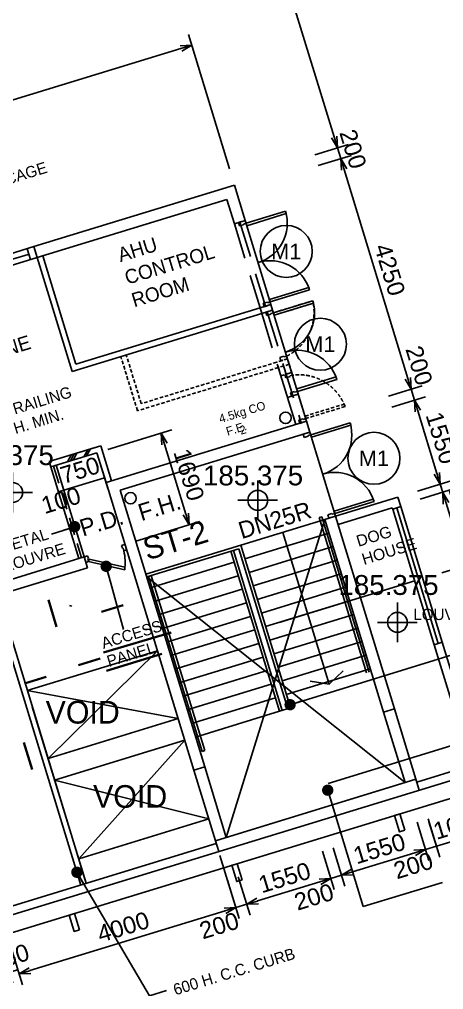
# Model space of a CAD drawing. Header units: millimetres. Extents: x 19735 to 121424, y -888 to 73156.
# Drawn here: x 60177 to 67662, y 45966 to 63067 of the extents above; entities that cross this region are included whole.
import ezdxf
from ezdxf.enums import TextEntityAlignment as Align

# ---------------------------------------------------------------- set-up
doc = ezdxf.new("R2010")
doc.units = ezdxf.units.MM
doc.header["$LTSCALE"] = 1000
doc.linetypes.add('CENTERX2', pattern=[4, 2.5, -0.5, 0.5, -0.5])
doc.linetypes.add('HIDDEN', pattern=[9.525, 6.35, -3.175])
doc.layers.get('0').update_dxf_attribs({"color": 8})
doc.layers.get('Defpoints').update_dxf_attribs({"color": 8})
doc.layers.add('COL-10(revJ)', color=8, linetype='Continuous', lineweight=35)
for name, color, linetype in [('COL-160_new', 8, 'HIDDEN'), ('DLN030_2', 8, 'Continuous'), ('DLN032__', 8, 'Continuous'), ('DLN040__', 8, 'Continuous'), ('DLN041__', 8, 'Continuous'), ('DLN053__', 8, 'Continuous'), ('DLN061__', 8, 'Continuous'), ('DLN210__', 8, 'Continuous'), ('DLN220__', 8, 'Continuous'), ('DLN240__', 8, 'Continuous'), ('DLN280__', 8, 'Continuous'), ('DLN314__', 8, 'Continuous'), ('DLN325-1', 8, 'Continuous'), ('DLN325__', 8, 'Continuous'), ('DLN581__', 8, 'Continuous'), ('FITDOOR', 8, 'Continuous'), ('LEVEL', 8, 'Continuous'), ('MARK', 8, 'Continuous')]:
    doc.layers.add(name, color=color, linetype=linetype)
doc.styles.add('ROMANS', font='swissl.ttf')
doc.styles.get("Standard").update_dxf_attribs({"font": 'arial.ttf'})
doc.styles.add('SWIS721LT450', font='swissl.ttf')
doc.styles.add('SWIS721LT750', font='swissl.ttf')
doc.dimstyles.new('INTDIM', dxfattribs={"dimscale": 200, "dimtxt": 2.25, "dimasz": 1.5, "dimexe": 1, "dimexo": 0, "dimgap": 1, "dimtad": 1, "dimdec": 0, "dimrnd": 1, "dimzin": 1, "dimdsep": 46, "dimtxsty": 'SWIS721LT450', "dimcen": 1, "dimclrd": 1, "dimclre": 1, "dimclrt": 2, "dimaunit": 1, "dimadec": 3, "dimazin": 0, "dimtfac": 1, "dimtdec": 0, "dimtix": 1, "dimtmove": 2, "dimatfit": 0, "dimldrblk": 'DOT', "dimfxl": 1, "dimtolj": 1, "dimtzin": 0, "dimarcsym": 0})

# ---------------------------------------------------------------- blocks, each defined once
blk = doc.blocks.new('DR1CL3')
at = {"layer": 'FITDOOR'}
for p, q in [((0, 0), (0, -37.5)), ((50, 0), (0, 0)), ((50, 0), (50, -50)), ((12, -37.5), (0, -37.5)), ((12, -87.5), (0, -87.5)), ((0, -87.5), (0, -125)), ((62.5, -125), (0, -125)), ((62.5, -50), (50, -50)), ((62.5, -50), (62.5, -125))]:
    blk.add_line(p, q, dxfattribs=at)
blk = doc.blocks.new('DR1CD')
at = {"layer": 'FITDOOR'}
for p, q in [((0, 1), (45, 1)), ((0, 1), (0, 0)), ((45, 0), (45, 1)), ((0, 0), (45, 0))]:
    blk.add_line(p, q, dxfattribs=at)
blk = doc.blocks.new('DR2M')
at = {"layer": 'FITDOOR'}
for centre, start, end in [((0, 0), 0, 90), ((1, 0), 90, 180)]:
    blk.add_arc(centre, 0.5, start, end, dxfattribs=at)
blk = doc.blocks.new('DR1AD')
at = {"layer": 'FITDOOR'}
for p, q in [((-45, 1), (0, 1)), ((-45, 1), (-45, 0)), ((0, 0), (0, 1)), ((-45, 0), (0, 0))]:
    blk.add_line(p, q, dxfattribs=at)
blk = doc.blocks.new('DR1CR3')
at = {"layer": 'FITDOOR'}
for p, q in [((-50, 0), (0, 0)), ((-50, 0), (-50, -50)), ((0, 0), (0, -37.5)), ((-62.5, -50), (-62.5, -125)), ((-62.5, -50), (-50, -50)), ((-62.5, -125), (0, -125)), ((-12, -37.5), (0, -37.5)), ((-12, -87.5), (0, -87.5)), ((0, -87.5), (0, -125))]:
    blk.add_line(p, q, dxfattribs=at)
blk = doc.blocks.new('DRNO')
at = {"layer": 'MARK'}
blk.add_circle((0, 0), 1, dxfattribs=at)
at = {"layer": 'MARK', "style": 'ROMANS'}
blk.add_attdef('DRNO', text='', height=0.6, dxfattribs=at).set_placement((0, 0), align=Align.MIDDLE)
blk = doc.blocks.new('ELEX')
at = {"layer": 'DLN032__'}
for p, q in [((0, 0.5), (0, -0.5)), ((0.5, 0), (-0.5, 0))]:
    blk.add_line(p, q, dxfattribs=at)
blk.add_circle((0, 0), 0.25, dxfattribs=at)
at = {"layer": 'DLN032__', "style": 'ROMANS'}
blk.add_attdef('ELEX', (0.257, 0.354), '', height=0.5, dxfattribs=at)
blk = doc.blocks.new('*D155')
at = {"layer": 'Defpoints', "color": 0, "transparency": 16777216}
for p in [(67137, 49108), (67329, 49167), (67344, 48434)]:
    blk.add_point(p, dxfattribs=at)
at = {"layer": 'DLN030_2', "lineweight": -2, "transparency": 16777216}
for p, q in [((67196, 48917), (67402, 48243)), ((67387, 48976), (67593, 48301)), ((67535, 48492), (67344, 48434))]:
    blk.add_line(p, q, dxfattribs=at)
at = {"layer": 'DLN030_2', "transparency": 16777216, "insert": (67127, 48152), "char_height": 300, "attachment_point": 5, "rotation": 17, "style": 'SWIS721LT450'}
blk.add_mtext('\\A1;200', dxfattribs=at)
blk = doc.blocks.new('DIMARR')
for p, q in [((-1, 0.25), (0, 0)), ((-1, 0), (0, 0)), ((0, 0), (-1, -0.25))]:
    blk.add_line(p, q)
blk = doc.blocks.new('*D156')
at = {"layer": 'Defpoints', "color": 0, "transparency": 16777216}
for p in [(67137, 49108), (65655, 48655), (65861, 47981)]:
    blk.add_point(p, dxfattribs=at)
at = {"layer": 'DLN030_2', "lineweight": -2, "transparency": 16777216}
for p, q in [((67196, 48917), (67402, 48243)), ((65714, 48464), (65920, 47790)), ((67152, 48376), (66053, 48039))]:
    blk.add_line(p, q, dxfattribs=at)
at = {"layer": 'DLN030_2', "lineweight": -2, "transparency": 16777216, "xscale": 200, "yscale": 200, "zscale": 200}
for p, rotation in [((67344, 48434), 16.99999999999996), ((65861, 47981), 197)]:
    blk.add_blockref('DIMARR', p, dxfattribs=dict(at, rotation=rotation))
at = {"layer": 'DLN030_2', "transparency": 16777216, "insert": (66528, 48450), "char_height": 300, "attachment_point": 5, "rotation": 17, "style": 'SWIS721LT450'}
blk.add_mtext('\\A1;1550', dxfattribs=at)
blk = doc.blocks.new('*D157')
at = {"layer": 'Defpoints', "color": 0, "transparency": 16777216}
for p in [(65464, 48597), (65655, 48655), (65670, 47922)]:
    blk.add_point(p, dxfattribs=at)
at = {"layer": 'DLN030_2', "lineweight": -2, "transparency": 16777216}
for p, q in [((65522, 48406), (65728, 47731)), ((65714, 48464), (65920, 47790)), ((65861, 47981), (65670, 47922))]:
    blk.add_line(p, q, dxfattribs=at)
at = {"layer": 'DLN030_2', "transparency": 16777216, "insert": (65374, 47599), "char_height": 300, "attachment_point": 5, "rotation": 17, "style": 'SWIS721LT450'}
blk.add_mtext('\\A1;200', dxfattribs=at)
blk = doc.blocks.new('*D158')
at = {"layer": 'Defpoints', "color": 0, "transparency": 16777216}
for p in [(65464, 48597), (63982, 48144), (64188, 47469)]:
    blk.add_point(p, dxfattribs=at)
at = {"layer": 'DLN030_2', "lineweight": -2, "transparency": 16777216}
for p, q in [((65522, 48406), (65728, 47731)), ((64040, 47952), (64246, 47278)), ((65479, 47864), (64379, 47528))]:
    blk.add_line(p, q, dxfattribs=at)
at = {"layer": 'DLN030_2', "lineweight": -2, "transparency": 16777216, "xscale": 200, "yscale": 200, "zscale": 200}
for p, rotation in [((65670, 47922), 16.99999999999996), ((64188, 47469), 197)]:
    blk.add_blockref('DIMARR', p, dxfattribs=dict(at, rotation=rotation))
at = {"layer": 'DLN030_2', "transparency": 16777216, "insert": (64855, 47939), "char_height": 300, "attachment_point": 5, "rotation": 17, "style": 'SWIS721LT450'}
blk.add_mtext('\\A1;1550', dxfattribs=at)
blk = doc.blocks.new('*D159')
at = {"layer": 'Defpoints', "color": 0, "transparency": 16777216}
for p in [(63790, 48085), (63982, 48144), (63996, 47411)]:
    blk.add_point(p, dxfattribs=at)
at = {"layer": 'DLN030_2', "lineweight": -2, "transparency": 16777216}
for p, q in [((63849, 47894), (64055, 47219)), ((64040, 47952), (64246, 47278)), ((64188, 47469), (63996, 47411))]:
    blk.add_line(p, q, dxfattribs=at)
at = {"layer": 'DLN030_2', "transparency": 16777216, "insert": (63702, 47093), "char_height": 300, "attachment_point": 5, "rotation": 17, "style": 'SWIS721LT450'}
blk.add_mtext('\\A1;200', dxfattribs=at)
blk = doc.blocks.new('*D161')
at = {"layer": 'Defpoints', "color": 0, "transparency": 16777216}
for p in [(67646, 54731), (67056, 54551), (67794, 52136)]:
    blk.add_point(p, dxfattribs=at)
at = {"layer": 'DLN030_2', "lineweight": -2, "transparency": 16777216}
for p, q in [((67247, 54609), (67837, 54790)), ((68326, 52508), (67705, 54540)), ((67985, 52195), (68576, 52375))]:
    blk.add_line(p, q, dxfattribs=at)
at = {"layer": 'DLN030_2', "lineweight": -2, "transparency": 16777216, "xscale": 200, "yscale": 200, "zscale": 200}
for p, rotation in [((67646, 54731), 106.9999999992327), ((68384, 52317), 286.9999999992327)]:
    blk.add_blockref('DIMARR', p, dxfattribs=dict(at, rotation=rotation))
at = {"layer": 'DLN030_2', "transparency": 16777216, "insert": (68493, 52950), "char_height": 300, "attachment_point": 5, "rotation": 287, "style": 'SWIS721LT450'}
blk.add_mtext('\\A1;2525', dxfattribs=at)
blk = doc.blocks.new('*D162')
at = {"layer": 'Defpoints', "color": 0, "transparency": 16777216}
for p in [(67602, 54875), (67012, 54694), (67056, 54551)]:
    blk.add_point(p, dxfattribs=at)
at = {"layer": 'DLN030_2', "lineweight": -2, "transparency": 16777216}
for p, q in [((67203, 54753), (67794, 54933)), ((67247, 54609), (67837, 54790)), ((67646, 54731), (67602, 54875))]:
    blk.add_line(p, q, dxfattribs=at)
at = {"layer": 'DLN030_2', "transparency": 16777216, "insert": (67986, 54489), "char_height": 300, "attachment_point": 5, "rotation": 287, "style": 'SWIS721LT450'}
blk.add_mtext('\\A1;150', dxfattribs=at)
blk = doc.blocks.new('*D163')
at = {"layer": 'Defpoints', "color": 0, "transparency": 16777216}
for p in [(67149, 56357), (66559, 56177), (67012, 54694)]:
    blk.add_point(p, dxfattribs=at)
at = {"layer": 'DLN030_2', "lineweight": -2, "transparency": 16777216}
for p, q in [((66750, 56235), (67340, 56416)), ((67544, 55066), (67208, 56166)), ((67203, 54753), (67794, 54933))]:
    blk.add_line(p, q, dxfattribs=at)
at = {"layer": 'DLN030_2', "lineweight": -2, "transparency": 16777216, "xscale": 200, "yscale": 200, "zscale": 200}
for p, rotation in [((67149, 56357), 106.9999999992327), ((67602, 54875), 286.9999999992327)]:
    blk.add_blockref('DIMARR', p, dxfattribs=dict(at, rotation=rotation))
at = {"layer": 'DLN030_2', "transparency": 16777216, "insert": (67619, 55690), "char_height": 300, "attachment_point": 5, "rotation": 287, "style": 'SWIS721LT450'}
blk.add_mtext('\\A1;1550', dxfattribs=at)
blk = doc.blocks.new('*D164')
at = {"layer": 'Defpoints', "color": 0, "transparency": 16777216}
for p in [(67091, 56548), (66500, 56368), (66559, 56177)]:
    blk.add_point(p, dxfattribs=at)
at = {"layer": 'DLN030_2', "lineweight": -2, "transparency": 16777216}
for p, q in [((66691, 56426), (67282, 56607)), ((67149, 56357), (67091, 56548)), ((66750, 56235), (67340, 56416))]:
    blk.add_line(p, q, dxfattribs=at)
at = {"layer": 'DLN030_2', "transparency": 16777216, "insert": (67229, 56966), "char_height": 300, "attachment_point": 5, "rotation": 287, "style": 'SWIS721LT450'}
blk.add_mtext('\\A1;200', dxfattribs=at)
blk = doc.blocks.new('*D165')
at = {"layer": 'Defpoints', "color": 0, "transparency": 16777216}
for p in [(65848, 60613), (65258, 60432), (66500, 56368)]:
    blk.add_point(p, dxfattribs=at)
at = {"layer": 'DLN030_2', "lineweight": -2, "transparency": 16777216}
for p, q in [((65449, 60491), (66039, 60671)), ((67032, 56740), (65907, 60421)), ((66691, 56426), (67282, 56607))]:
    blk.add_line(p, q, dxfattribs=at)
at = {"layer": 'DLN030_2', "lineweight": -2, "transparency": 16777216, "xscale": 200, "yscale": 200, "zscale": 200}
for p, rotation in [((65848, 60613), 106.9999999992327), ((67091, 56548), 286.9999999992327)]:
    blk.add_blockref('DIMARR', p, dxfattribs=dict(at, rotation=rotation))
at = {"layer": 'DLN030_2', "transparency": 16777216, "insert": (66712, 58655), "char_height": 300, "attachment_point": 5, "rotation": 287, "style": 'SWIS721LT450'}
blk.add_mtext('\\A1;4250', dxfattribs=at)
blk = doc.blocks.new('*D128')
at = {"layer": 'Defpoints', "color": 0, "transparency": 16777216}
for p in [(65790, 60804), (65199, 60623), (65258, 60432)]:
    blk.add_point(p, dxfattribs=at)
at = {"layer": 'DLN030_2', "lineweight": -2, "transparency": 16777216}
for p, q in [((65390, 60682), (65981, 60862)), ((65848, 60613), (65790, 60804)), ((65449, 60491), (66039, 60671))]:
    blk.add_line(p, q, dxfattribs=at)
at = {"layer": 'DLN030_2', "transparency": 16777216, "insert": (66062, 60783), "char_height": 300, "attachment_point": 5, "rotation": 287, "style": 'SWIS721LT450'}
blk.add_mtext('\\A1;200', dxfattribs=at)
blk = doc.blocks.new('*D129')
at = {"layer": 'Defpoints', "color": 0, "transparency": 16777216}
for p in [(63012, 69889), (62422, 69708), (65199, 60623)]:
    blk.add_point(p, dxfattribs=at)
at = {"layer": 'DLN030_2', "lineweight": -2, "transparency": 16777216}
for p, q in [((62613, 69767), (63203, 69947)), ((65731, 60995), (63071, 69698)), ((65390, 60682), (65981, 60862))]:
    blk.add_line(p, q, dxfattribs=at)
at = {"layer": 'DLN030_2', "lineweight": -2, "transparency": 16777216, "xscale": 200, "yscale": 200, "zscale": 200}
for p, rotation in [((63012, 69889), 106.9999999992327), ((65790, 60804), 286.9999999992327)]:
    blk.add_blockref('DIMARR', p, dxfattribs=dict(at, rotation=rotation))
at = {"layer": 'DLN030_2', "transparency": 16777216, "insert": (64644, 65421), "char_height": 300, "attachment_point": 5, "rotation": 287, "style": 'SWIS721LT450'}
blk.add_mtext('\\A1;9500', dxfattribs=at)
blk = doc.blocks.new('*D131')
at = {"layer": 'Defpoints', "color": 0, "transparency": 16777216}
for p in [(69425, 70611), (20952, 56264), (21084, 55832)]:
    blk.add_point(p, dxfattribs=at)
at = {"layer": 'DLN030_2', "lineweight": -2, "transparency": 16777216}
for p, q in [((69367, 70803), (69235, 71235)), ((69102, 70985), (21143, 56322)), ((21026, 56023), (20894, 56455))]:
    blk.add_line(p, q, dxfattribs=at)
at = {"layer": 'DLN030_2', "lineweight": -2, "transparency": 16777216, "xscale": 200, "yscale": 200, "zscale": 200}
for p, rotation in [((69293, 71043), 16.9999999991377), ((20952, 56264), 196.9999999991377)]:
    blk.add_blockref('DIMARR', p, dxfattribs=dict(at, rotation=rotation))
at = {"layer": 'DLN030_2', "transparency": 16777216, "insert": (45049, 63897), "char_height": 300, "attachment_point": 5, "rotation": 17, "style": 'SWIS721LT450'}
blk.add_mtext('\\A1;50550', dxfattribs=at)
blk = doc.blocks.new('*D92')
at = {"layer": 'Defpoints', "color": 0, "linetype": 'ByBlock', "transparency": 16777216}
for p in [(63218, 62613), (63943, 60240), (55298, 57596)]:
    blk.add_point(p, dxfattribs=at)
at = {"layer": 'DLN030_2', "linetype": 'ByBlock', "lineweight": -2, "transparency": 16777216}
for p, q in [((63885, 60431), (63159, 62804)), ((54764, 60028), (63027, 62554)), ((55240, 57788), (54514, 60161))]:
    blk.add_line(p, q, dxfattribs=at)
at = {"layer": 'DLN030_2', "linetype": 'ByBlock', "lineweight": -2, "transparency": 16777216, "xscale": 200, "yscale": 200, "zscale": 200}
for p, rotation in [((63218, 62613), 17.00000000000291), ((54573, 59970), 197.0000000000029)]:
    blk.add_blockref('DIMARR', p, dxfattribs=dict(at, rotation=rotation))
at = {"layer": 'DLN030_2', "linetype": 'ByBlock', "transparency": 16777216, "insert": (58821, 61534), "char_height": 300, "attachment_point": 5, "rotation": 17, "style": 'SWIS721LT450'}
blk.add_mtext('\\A1;9040', dxfattribs=at)
blk = doc.blocks.new('*D75')
at = {"layer": 'Defpoints', "color": 0, "linetype": 'ByBlock', "transparency": 16777216}
for p in [(68301, 49408), (67344, 49115), (68491, 48785)]:
    blk.add_point(p, dxfattribs=at)
at = {"layer": 'DLN030_2', "linetype": 'ByBlock', "lineweight": -2, "transparency": 16777216}
for p, q in [((68359, 49217), (68550, 48594)), ((67403, 48924), (67593, 48301)), ((67535, 48492), (68491, 48785))]:
    blk.add_line(p, q, dxfattribs=at)
at = {"layer": 'DLN030_2', "linetype": 'ByBlock', "transparency": 16777216, "insert": (67939, 48882), "char_height": 300, "attachment_point": 5, "rotation": 17, "style": 'SWIS721LT450'}
blk.add_mtext('\\A1;1000', dxfattribs=at)
blk = doc.blocks.new('*D77')
at = {"layer": 'Defpoints', "color": 0, "transparency": 16777216}
for p in [(63658, 48519), (63996, 47411), (59832, 47349)]:
    blk.add_point(p, dxfattribs=at)
at = {"layer": 'DLN030_2', "lineweight": -2, "transparency": 16777216}
for p, q in [((63716, 48328), (64055, 47219)), ((60363, 46300), (63805, 47352)), ((59891, 47158), (60230, 46050))]:
    blk.add_line(p, q, dxfattribs=at)
at = {"layer": 'DLN030_2', "lineweight": -2, "transparency": 16777216, "xscale": 200, "yscale": 200, "zscale": 200}
for p, rotation in [((63996, 47411), 17.00000000000727), ((60171, 46241), 197.0000000000072)]:
    blk.add_blockref('DIMARR', p, dxfattribs=dict(at, rotation=rotation))
at = {"layer": 'DLN030_2', "transparency": 16777216, "insert": (62010, 47069), "char_height": 300, "attachment_point": 5, "rotation": 17, "style": 'SWIS721LT450'}
blk.add_mtext('\\A1;4000', dxfattribs=at)
blk = doc.blocks.new('*D79')
at = {"layer": 'Defpoints', "color": 0, "transparency": 16777216}
for p in [(59689, 47305), (59832, 47349), (60149, 46315)]:
    blk.add_point(p, dxfattribs=at)
at = {"layer": 'DLN030_2', "lineweight": -2, "transparency": 16777216}
for p, q in [((59747, 47114), (60064, 46080)), ((59891, 47158), (60207, 46124)), ((60005, 46271), (60149, 46315))]:
    blk.add_line(p, q, dxfattribs=at)
at = {"layer": 'DLN030_2', "transparency": 16777216, "insert": (60003, 46536), "char_height": 300, "attachment_point": 5, "rotation": 17, "style": 'SWIS721LT450'}
blk.add_mtext('\\A1;150', dxfattribs=at)
blk = doc.blocks.new('*D60')
at = {"layer": 'Defpoints', "color": 0, "transparency": 16777216}
for p in [(60867, 54739), (60955, 54451), (61051, 54480)]:
    blk.add_point(p, dxfattribs=at)
at = {"layer": 'DLN030_2', "lineweight": -2, "transparency": 16777216}
for p, q in [((60897, 54642), (60809, 54930)), ((60992, 54672), (60904, 54959)), ((60963, 54768), (60867, 54739))]:
    blk.add_line(p, q, dxfattribs=at)
at = {"layer": 'DLN030_2', "transparency": 16777216, "insert": (60911, 54589), "char_height": 300, "attachment_point": 5, "rotation": 17, "style": 'SWIS721LT450'}
blk.add_mtext('\\A1;100', dxfattribs=at)
blk = doc.blocks.new('*D41')
at = {"layer": 'Defpoints', "color": 0, "transparency": 16777216}
for p in [(61545, 55428), (63172, 54158), (62039, 53812)]:
    blk.add_point(p, dxfattribs=at)
at = {"layer": 'DLN030_2', "lineweight": -2, "transparency": 16777216}
for p, q in [((61737, 55487), (62869, 55833)), ((62736, 55583), (63113, 54349)), ((62231, 53870), (63363, 54217))]:
    blk.add_line(p, q, dxfattribs=at)
at = {"layer": 'DLN030_2', "lineweight": -2, "transparency": 16777216, "xscale": 200, "yscale": 200, "zscale": 200}
for p, rotation in [((62678, 55774), 107.0000000008396), ((63172, 54158), 287.0000000008396)]:
    blk.add_blockref('DIMARR', p, dxfattribs=dict(at, rotation=rotation))
at = {"layer": 'DLN030_2', "transparency": 16777216, "insert": (63168, 55041), "char_height": 300, "attachment_point": 5, "rotation": 287, "style": 'SWIS721LT450'}
blk.add_mtext('\\A1;1690', dxfattribs=at)
blk = doc.blocks.new('*D42')
at = {"layer": 'Defpoints', "color": 0, "transparency": 16777216}
for p in [(61545, 55428), (60828, 55209), (61680, 54987)]:
    blk.add_point(p, dxfattribs=at)
at = {"layer": 'DLN030_2', "lineweight": -2, "transparency": 16777216}
for p, q in [((61604, 55237), (61739, 54796)), ((60887, 55018), (61021, 54577)), ((60963, 54768), (61680, 54987))]:
    blk.add_line(p, q, dxfattribs=at)
at = {"layer": 'DLN030_2', "transparency": 16777216, "insert": (61247, 55121), "char_height": 300, "attachment_point": 5, "rotation": 17.0035, "style": 'SWIS721LT450'}
blk.add_mtext('\\A1;750', dxfattribs=at)
blk = doc.blocks.new('314')
at = {"layer": 'DLN314__'}
blk.add_lwpolyline([(650, -600), (550, -600), (550, -300), (650, -300)], close=True, dxfattribs=at)
blk = doc.blocks.new('DR1CR2')
at = {"layer": 'FITDOOR'}
for p, q in [((-50, 0), (-50, -50)), ((-50, 0), (0, 0)), ((0, 0), (0, -25)), ((-62.5, -50), (-50, -50)), ((-62.5, -50), (-62.5, -100)), ((-62.5, -100), (0, -100)), ((-12, -25), (0, -25)), ((-12, -75), (0, -75)), ((0, -75), (0, -100))]:
    blk.add_line(p, q, dxfattribs=at)

msp = doc.modelspace()

# ---------------------------------------------------------------- linework, layer by layer
at = {"layer": 'COL-10(revJ)', "linetype": 'ByBlock'}
for p, q in [((60833.1, 52363.2), (60688.1, 52837.5)), ((61627.2, 52627.4), (62006.7, 52743.4)), ((61660.2, 51907), (62855.4, 52260.7)), ((61712, 51582.1), (62690.5, 51884)), ((61220.9, 51687.5), (61600.4, 51803.5)), ((60269.3, 51363.4), (60648.7, 51479.4)), ((60402.5, 49847.7), (60257.5, 50322))]:
    msp.add_line(p, q, dxfattribs=at)
at = {"layer": 'COL-160_new', "ltscale": 0.01}
for p, q in [((65353, 58108.5), (64659.7, 57896.6)), ((64672.8, 57853.5), (65366.2, 58065.5)), ((65353, 58108.5), (65366.2, 58065.5)), ((62259.8, 56169.4), (61967.4, 57125.7)), ((62326.2, 56294.3), (62063, 57155)), ((64716.9, 57025.2), (62326.2, 56294.3)), ((64908.2, 57083.7), (64716.9, 57025.2)), ((64746.2, 56929.6), (64716.9, 57025.2)), ((64937.4, 56988.1), (64746.2, 56929.6)), ((64908.2, 57083.7), (64788.7, 57047.2)), ((64937.4, 56988.1), (64908.2, 57083.7)), ((64746.2, 56929.6), (62259.8, 56169.4)), ((64981.3, 56844.6), (64861.8, 56808.1)), ((65216.6, 56074.8), (65910, 56286.8)), ((65923.1, 56243.7), (65910, 56286.8)), ((65923.1, 56243.7), (65229.8, 56031.8))]:
    msp.add_line(p, q, dxfattribs=at)
msp.add_lwpolyline([(64746.2, 56929.6), (64790, 56786.1), (64981.3, 56844.6), (64937.4, 56988.1)], dxfattribs=at)
for centre, start, end in [((64502.5, 57911.9), 296.61674, 13.01434), ((65108.1, 55931.1), 20.98566, 97.38325)]:
    msp.add_arc(centre, 872.9, start, end, dxfattribs=at)
at = {"layer": 'DLN053__', "linetype": 'CENTERX2'}
for p, q in [((64760.7, 52437.6), (68743.6, 53655.3)), ((65627.8, 49601.3), (69610.7, 50819))]:
    msp.add_line(p, q, dxfattribs=at)
at = {"layer": 'DLN061__'}
for p, q in [((61143.1, 55409.8), (61076.7, 55284.9)), ((61191, 55424.4), (61124.6, 55299.5)), ((61382.2, 55482.9), (61315.8, 55358)), ((61430, 55497.5), (61363.6, 55372.6)), ((61095.3, 55395.1), (61028.9, 55270.3))]:
    msp.add_line(p, q, dxfattribs=at)
at = {"layer": 'DLN210__'}
for p, q in [((60434.3, 59062.1), (58139.1, 58360.4)), ((60314.7, 59025.6), (60373.2, 58834.3)), ((60314.7, 59025.6), (60373.2, 58834.3)), ((60492.8, 58870.8), (58197.6, 58169.1)), ((61106.7, 56862.6), (60492.8, 58870.8)), ((61106.7, 56862.6), (60492.8, 58870.8)), ((61173.1, 56987.5), (60588.4, 58900.1)), ((61173.1, 56987.5), (60588.4, 58900.1)), ((64424.6, 57981.5), (61173.1, 56987.5)), ((64424.6, 57981.5), (61173.1, 56987.5)), ((64453.8, 57885.9), (61106.7, 56862.6)), ((64453.8, 57885.9), (61106.7, 56862.6)), ((65302.9, 55792.7), (65756.1, 54310.4)), ((66855.8, 54646.6), (65756.1, 54310.4)), ((66855.8, 54646.6), (66907, 54479.3)), ((66756.2, 54459.3), (65799.9, 54167)), ((66763.5, 54435.4), (66756.2, 54459.3)), ((66907, 54479.3), (66763.5, 54435.4)), ((59707.1, 52889.8), (61260.4, 47809.2)), ((59802.7, 52919), (61356, 47838.5)), ((67494.5, 52044.7), (67637.9, 52088.5)), ((67494.5, 52044.7), (68145, 49916.9)), ((67637.9, 52088.5), (68332.3, 49817.3)), ((60317.3, 51235.9), (62612.4, 51937.6)), ((60405, 50949), (61355.2, 47841.1)), ((60682.8, 50040.6), (62977.9, 50742.2)), ((60799.7, 49658), (63094.9, 50359.7)), ((61223.7, 48271.4), (63518.8, 48973.1))]:
    msp.add_line(p, q, dxfattribs=at)
at = {"layer": 'DLN210__', "linetype": 'Continuous'}
for p, q in [((66763.5, 54435.4), (67494.5, 52044.7)), ((66835.3, 54457.4), (67566.2, 52066.6)), ((66907, 54479.3), (67637.9, 52088.5))]:
    msp.add_line(p, q, dxfattribs=at)
at = {"layer": 'DLN210__', "linetype": 'ByBlock'}
for p, q in [((66602.7, 50857.1), (66982.8, 49613.9)), ((66794, 50915.5), (67174.1, 49672.3)), ((63255.7, 49833.8), (63635.8, 48590.6)), ((63446.9, 49892.2), (63827, 48649))]:
    msp.add_line(p, q, dxfattribs=at)
at = {"layer": 'DLN210__'}
msp.add_lwpolyline([(20200.1, 57270.5), (69354.1, 72298.4), (75640.1, 51737.8), (26486.1, 36709.9)], close=True, dxfattribs=at)
at = {"layer": 'DLN220__'}
for p, q in [((60703.2, 55275.3), (61611.7, 55553)), ((60703.2, 55275.3), (61516.1, 55523.8)), ((60732.4, 55179.6), (61545.3, 55428.1)), ((60703.2, 55275.3), (60732.4, 55179.6)), ((60732.4, 55179.6), (61226.5, 53563.5)), ((60828.1, 55208.9), (61326.4, 53579)), ((63827, 48649), (65564.8, 54251.9)), ((66982.8, 49613.9), (62423.6, 53239.3)), ((60682.8, 50040.6), (62612.4, 51937.6)), ((60317.3, 51235.9), (62977.9, 50742.2)), ((61223.7, 48271.4), (63094.9, 50359.7)), ((60799.7, 49658), (63518.8, 48973.1))]:
    msp.add_line(p, q, dxfattribs=at)
at = {"layer": 'DLN220__', "linetype": 'ByBlock'}
for p, q in [((61545.3, 55428.1), (61706.1, 54902.2)), ((61611.7, 55553), (61801.7, 54931.4)), ((59725.6, 47186), (68332.3, 49817.3)), ((67188.7, 49624.5), (68145, 49916.9)), ((59825.1, 47373.3), (63650.4, 48542.7))]:
    msp.add_line(p, q, dxfattribs=at)
at = {"layer": 'DLN240__'}
for p, q in [((64082.5, 53798.8), (65564.8, 54251.9)), ((65513.1, 54301.5), (65465.3, 54286.9)), ((65465.3, 54286.9), (66302.2, 51549.4)), ((65513.1, 54301.5), (66350, 51564.1)), ((64155.6, 53559.7), (65637.9, 54012.9)), ((64823.7, 54025.4), (65642.3, 51347.7)), ((64082.5, 53798.8), (62409, 53287.1)), ((64049.3, 53736.3), (62423.6, 53239.3)), ((64816.2, 50886), (63953.7, 53707.1)), ((64049.3, 53736.3), (64911.8, 50915.2)), ((64082.5, 53798.8), (64959.7, 50929.8)), ((64228.7, 53320.6), (65711, 53773.8)), ((63905.9, 53692.5), (64768.4, 50871.4)), ((64301.8, 53081.5), (65784.1, 53534.7)), ((62482.1, 53048), (63964.4, 53501.2)), ((62457.1, 53249.5), (62504.9, 53264.1)), ((62457.1, 53249.5), (63400, 50165.4)), ((62504.9, 53264.1), (63447.8, 50180.1)), ((62555.2, 52809), (64037.5, 53262.1)), ((64374.9, 52842.5), (65857.2, 53295.6)), ((62628.3, 52569.9), (64110.6, 53023.1)), ((64448, 52603.4), (65930.3, 53056.6)), ((62701.4, 52330.8), (64183.7, 52784)), ((64521.1, 52364.3), (66003.4, 52817.5)), ((62774.5, 52091.7), (64256.7, 52544.9)), ((64594.2, 52125.2), (66076.5, 52578.4)), ((64667.3, 51886.2), (66149.6, 52339.3)), ((62847.6, 51852.7), (64329.8, 52305.8)), ((62920.7, 51613.6), (64402.9, 52066.8)), ((64740.4, 51647.1), (66222.7, 52100.3)), ((62993.8, 51374.5), (64476, 51827.7)), ((64813.5, 51408), (66295.7, 51861.2)), ((63066.8, 51135.4), (64549.1, 51588.6)), ((64886.6, 51168.9), (66368.8, 51622.1)), ((65642.3, 51347.7), (65889.7, 51582.7)), ((63139.9, 50896.4), (64622.2, 51349.5)), ((65642.3, 51347.7), (65305.9, 51404.2)), ((63213, 50657.3), (64695.3, 51110.5)), ((63286.1, 50418.2), (64768.4, 50871.4)), ((64768.4, 50871.4), (64959.7, 50929.8)), ((63447.8, 50180.1), (63400, 50165.4))]:
    msp.add_line(p, q, dxfattribs=at)
at = {"layer": 'DLN280__'}
for p, q in [((63972.6, 60143.9), (60434.3, 59062.1)), ((63972.6, 60143.9), (60434.3, 59062.1)), ((64162.6, 59522.3), (63972.6, 60143.9)), ((64162.6, 59522.3), (63972.6, 60143.9)), ((63839.8, 59894.1), (60492.8, 58870.8)), ((63839.8, 59894.1), (60492.8, 58870.8)), ((63971.4, 59463.8), (63839.8, 59894.1)), ((63971.4, 59463.8), (63839.8, 59894.1)), ((64162.6, 59522.3), (63971.4, 59463.8)), ((64162.6, 59522.3), (63971.4, 59463.8)), ((60434.3, 59062.1), (60492.8, 58870.8)), ((60434.3, 59062.1), (60492.8, 58870.8)), ((64615.8, 58040), (64424.6, 57981.5)), ((64615.8, 58040), (64424.6, 57981.5)), ((64453.8, 57885.9), (64424.6, 57981.5)), ((64453.8, 57885.9), (64424.6, 57981.5)), ((64645.1, 57944.4), (64615.8, 58040)), ((64645.1, 57944.4), (64615.8, 58040)), ((64645.1, 57944.4), (64453.8, 57885.9)), ((64645.1, 57944.4), (64453.8, 57885.9)), ((65098.2, 56462.1), (64907, 56403.6)), ((65244.4, 55983.9), (65098.2, 56462.1)), ((65053.2, 55925.5), (64907, 56403.6)), ((61706.1, 54902.2), (65244.4, 55983.9)), ((65244.4, 55983.9), (65302.9, 55792.7)), ((65244.4, 55983.9), (65302.9, 55792.7)), ((61955.8, 54769.4), (65302.9, 55792.7)), ((65111.6, 55734.2), (65302.9, 55792.7)), ((65111.6, 55734.2), (65302.9, 55792.7)), ((61706.1, 54902.2), (63255.7, 49833.8)), ((61955.8, 54769.4), (63446.9, 49892.2)), ((65756.1, 54310.4), (65564.8, 54251.9)), ((65564.8, 54251.9), (66602.7, 50857.1)), ((65756.1, 54310.4), (66794, 50915.5)), ((57076.2, 52294.6), (61322.2, 53592.7)), ((56943.4, 52044.8), (61380.7, 53401.4)), ((66602.7, 50857.1), (66794, 50915.5)), ((63446.9, 49892.2), (63255.7, 49833.8)), ((63635.8, 48590.6), (67174.1, 49672.3)), ((63827, 48649), (66982.8, 49613.9)), ((67174.1, 49672.3), (67232.6, 49481.1)), ((63635.8, 48590.6), (63694.2, 48399.3))]:
    msp.add_line(p, q, dxfattribs=at)
at = {"layer": 'DLN280__', "ltscale": 0.1}
for p, q in [((64162.6, 59522.3), (64615.8, 58040)), ((64162.6, 59522.3), (64615.8, 58040)), ((64645.1, 57944.4), (65244.4, 55983.9)), ((64645.1, 57944.4), (65244.4, 55983.9))]:
    msp.add_line(p, q, dxfattribs=at)
at = {"layer": 'DLN280__', "linetype": 'HIDDEN', "ltscale": 0.1}
for p, q in [((63971.4, 59463.8), (64424.6, 57981.5)), ((63971.4, 59463.8), (64424.6, 57981.5)), ((64067, 59493), (64520.2, 58010.8)), ((64067, 59493), (64520.2, 58010.8)), ((58813.9, 58462.1), (60344, 58929.9)), ((64645.1, 57944.4), (64453.8, 57885.9)), ((64645.1, 57944.4), (64453.8, 57885.9)), ((64453.8, 57885.9), (65053.2, 55925.5)), ((64453.8, 57885.9), (65053.2, 55925.5)), ((64549.4, 57915.1), (65148.8, 55954.7)), ((64549.4, 57915.1), (65148.8, 55954.7))]:
    msp.add_line(p, q, dxfattribs=at)
at = {"layer": 'DLN280__', "linetype": 'HIDDEN', "ltscale": 0.05}
msp.add_lwpolyline([(60780.3, 55194.2), (61274.4, 53578.1)], dxfattribs=at)
at = {"layer": 'DLN280__'}
msp.add_lwpolyline([(61322.2, 53592.7), (61380.7, 53401.4)], dxfattribs=at)
at = {"layer": 'DLN325__'}
for p, q in [((64615.8, 58040), (64496.3, 58003.5)), ((64615.8, 58040), (64496.3, 58003.5)), ((65098.2, 56462.1), (64978.7, 56425.6)), ((65302.9, 55792.7), (65183.4, 55756.1)), ((65302.9, 55792.7), (65183.4, 55756.1))]:
    msp.add_line(p, q, dxfattribs=at)
msp.add_ellipse((61219.4, 53561.6), major_axis=(-266.4, 896.7), ratio=0.8686333, start_param=4.2458872, end_param=4.6118844, dxfattribs=at)
at = {"layer": 'DLN581__'}
for centre in [(64873.1, 56044.4), (64873.1, 56044.4), (62138.4, 54627.4)]:
    msp.add_circle(centre, 100, dxfattribs=at)
at = {"layer": 'FITDOOR'}
for p, q in [((64659.7, 57896.6), (64672.8, 57853.5)), ((65229.8, 56031.8), (65216.6, 56074.8)), ((61409.4, 53555.5), (61399.2, 53511.7)), ((62039.4, 53410.1), (61409.4, 53555.5)), ((61399.2, 53511.7), (62034.8, 53365)), ((61105.1, 52726), (61061.2, 52736.2))]:
    msp.add_line(p, q, dxfattribs=at)

# ---------------------------------------------------------------- block references
at = {"layer": 'COL-160_new', "ltscale": 0.01, "rotation": 287.0000000007817}
msp.add_blockref('DR1CR3', (64908.2, 57083.7), dxfattribs=at)
at = {"layer": 'COL-160_new', "ltscale": 0.01, "xscale": -1, "rotation": 286.9999911644177}
msp.add_blockref('DR1CR3', (64981.3, 56844.6), dxfattribs=at)
at = {"layer": 'DLN032__'}
ref = msp.add_blockref('ELEX', (60058.1, 54728.2), dxfattribs=dict(at, xscale=700, yscale=700, zscale=700))
ref.add_attrib('ELEX', '185.375', (59017.9, 55211.9), dxfattribs={"layer": 'LEVEL', "height": 350, "style": 'ROMANS'})
ref = msp.add_blockref('ELEX', (64383.1, 54590.2), dxfattribs=dict(at, xscale=700, yscale=700, zscale=700))
ref.add_attrib('ELEX', '185.375', (63416.3, 54853.8), dxfattribs={"layer": 'LEVEL', "height": 350, "style": 'ROMANS'})
ref = msp.add_blockref('ELEX', (66846.3, 52439.1), dxfattribs=dict(at, xscale=700, yscale=700, zscale=700))
ref.add_attrib('ELEX', '185.375', (65806.1, 52922.8), dxfattribs={"layer": 'LEVEL', "height": 350, "style": 'ROMANS'})
at = {"layer": 'DLN314__', "rotation": 16.99999999999628}
for p in [(66180.6, 49159.5), (63311.7, 48282.4), (60442.8, 47405.2)]:
    msp.add_blockref('314', p, dxfattribs=at)
at = {"layer": 'DLN325-1'}
ref = msp.add_blockref('DRNO', (64885.5, 58977.8), dxfattribs=dict(at, xscale=-458.3333333333139, yscale=458.3333333330229, zscale=458.3333333333333, rotation=359.9999999999927))
ref.add_attrib('DRNO', 'M1', dxfattribs={"layer": 'MARK', "height": 275, "style": 'ROMANS'}).set_placement((64885.5, 58977.8), align=Align.MIDDLE)
ref = msp.add_blockref('DRNO', (64885.5, 58977.8), dxfattribs=dict(at, xscale=-458.3333333333139, yscale=458.3333333330229, zscale=458.3333333333333, rotation=359.9999999999927))
ref.add_attrib('DRNO', 'M1', dxfattribs={"layer": 'MARK', "height": 275, "style": 'ROMANS'}).set_placement((64885.5, 58977.8), align=Align.MIDDLE)
ref = msp.add_blockref('DRNO', (65488, 57341.7), dxfattribs=dict(at, xscale=-458.3333333333139, yscale=458.3333333330229, zscale=458.3333333333333, rotation=359.9999999999927))
ref.add_attrib('DRNO', 'M1', dxfattribs={"layer": 'MARK', "height": 275, "style": 'ROMANS'}).set_placement((65488, 57341.7), align=Align.MIDDLE)
ref = msp.add_blockref('DRNO', (66431.9, 55330.5), dxfattribs=dict(at, xscale=-458.3333333333139, yscale=458.3333333330229, zscale=458.3333333333333, rotation=359.9999999999927))
ref.add_attrib('DRNO', 'M1', dxfattribs={"layer": 'MARK', "height": 275, "style": 'ROMANS'}).set_placement((66431.9, 55330.5), align=Align.MIDDLE)
at = {"layer": 'DLN325__', "yscale": 725}
for name, p, rotation in [('DR1CD', (64177.3, 59474.5), 287.0000000007817), ('DR1CD', (64177.3, 59474.5), 287.0000000007817), ('DR1AD', (64601.2, 58087.8), 287.0000000007817), ('DR1AD', (64601.2, 58087.8), 287.0000000007817), ('DR1CD', (64659.7, 57896.6), 287.0000000007817), ('DR1AD', (65083.6, 56509.9), 287.0000000007817), ('DR1CD', (65317.5, 55744.9), 286.9999999988194), ('DR1CD', (65317.5, 55744.9), 286.9999999988194), ('DR1AD', (65741.5, 54358.2), 286.9999999988194)]:
    msp.add_blockref(name, p, dxfattribs=dict(at, rotation=rotation))
at = {"layer": 'DLN325__'}
for p, xscale, yscale, zscale, rotation in [((64177.3, 59474.5), 1450.000000000015, 1450.000000000015, 1450.000000000015, 286.9999999999868), ((64177.3, 59474.5), 1450.000000000015, 1450.000000000015, 1450.000000000015, 286.9999999999868), ((64659.7, 57896.6), 1450.000000000015, 1450.000000000015, 1450.000000000015, 286.9999999999868), ((65317.5, 55744.9), 1449.999999999983, 1449.999999999983, 1449.999999999983, 287.0000000000048)]:
    msp.add_blockref('DR2M', p, dxfattribs=dict(at, xscale=xscale, yscale=yscale, zscale=zscale, rotation=rotation))
for name, p, rotation in [('DR1CL3', (64162.6, 59522.3), 287.0000000007817), ('DR1CL3', (64162.6, 59522.3), 287.0000000007817), ('DR1CR3', (64615.8, 58040), 287.0000000007817), ('DR1CR3', (64615.8, 58040), 287.0000000007817), ('DR1CL3', (64645.1, 57944.4), 287.0000000007817), ('DR1CL3', (64645.1, 57944.4), 287.0000000007817), ('DR1CR3', (65098.2, 56462.1), 287.0000000007817), ('DR1CL3', (65302.9, 55792.7), 286.9999999988194), ('DR1CL3', (65302.9, 55792.7), 286.9999999988194), ('DR1CR3', (65756.1, 54310.4), 286.9999999988194), ('DR1CR2', (61351.4, 53497.1), 197.0000000000067)]:
    msp.add_blockref(name, p, dxfattribs=dict(at, rotation=rotation))
at = {"layer": 'DLN325__', "xscale": -1}
for name, p, rotation in [('DR1CL3', (65244.4, 55983.9), 286.9999911644177), ('DR1CR2', (62068.8, 53716.5), 197.0069129623071)]:
    msp.add_blockref(name, p, dxfattribs=dict(at, rotation=rotation))

# ---------------------------------------------------------------- texts
at = {"layer": 'DLN030_2', "insert": (67127.5, 52679.8), "char_height": 200, "width": 3822.687, "attachment_point": 1, "style": 'SWIS721LT750'}
msp.add_mtext('{\\fUnivers|b0|i0|c0|p34;LOUVRE }', dxfattribs=at)
at = {"layer": 'DLN040__', "char_height": 200, "attachment_point": 1, "rotation": 17}
for s, insert, width in [('{\\fUnivers|b0|i0|c0|p34;CAT-LADDER\\PW/ PROTECTIVE CAGE}', (57715.4, 60020.1), 3503.581), ('{\\fUnivers|b0|i0|c0|p34;G.I.P. RAILING 1100 H. MIN.}', (59314, 56071.6), 2423.719), ('{\\fUnivers|b0|i0|c0|p34;METAL LOUVRE}', (59798.7, 53840.3), 1271.732), ('{\\fSwis721 Lt BT|b0|i0|c0|p34;DOG HOUSE}', (66099, 53960.3), 1140.714), ('{\\fUnivers|b0|i0|c0|p34;ACCESS PANEL}', (61601, 52161.8), 1271.732)]:
    msp.add_mtext(s, dxfattribs=dict(at, insert=insert, width=width))
at = {"layer": 'DLN040__', "rotation": 17, "style": 'SWIS721LT750'}
for s, insert, char_height, width, attachment_point in [('{\\fUnivers|b0|i0|c0|p34;DN25R}', (64100, 53901.3), 300, 1788.459, 7), ('{\\fUnivers|b0|i0|c0|p34;600 H. C.C. CURB}', (62871, 46053.9), 200, 3822.687, 1)]:
    msp.add_mtext(s, dxfattribs=dict(at, insert=insert, char_height=char_height, width=width, attachment_point=attachment_point))
at = {"layer": 'DLN041__', "attachment_point": 7, "rotation": 17, "style": 'SWIS721LT750'}
for s, insert, char_height, width in [('{\\fUnivers|b0|i0|c0|p34;AHU CONTROL ROOM}', (62203.7, 57987.5), 250, 2214.338), ('{\\fUnivers|b0|i0|c0|p34;LIFT MACHINE RM.}', (59050.5, 56418.7), 250, 2214.338), ('{\\fUnivers|b0|i0|c0|p34;P.D.}', (61296.8, 53950.3), 300, 1310.626), ('{\\fUnivers|b0|i0|c0|p34;ST-2}', (62434.8, 53523.2), 400, 1369.724)]:
    msp.add_mtext(s, dxfattribs=dict(at, insert=insert, char_height=char_height, width=width))
at = {"layer": 'DLN041__', "char_height": 400, "width": 3716.305, "attachment_point": 1, "style": 'SWIS721LT750'}
for insert in [(60640.2, 51055.1), (61477.4, 49570)]:
    msp.add_mtext('{\\fUnivers|b0|i0|c0|p34;VOID}', dxfattribs=dict(at, insert=insert))
at = {"layer": 'DLN581__', "attachment_point": 7, "rotation": 17, "style": 'SWIS721LT750'}
for s, insert, char_height, width in [('{\\fUnivers|b0|i0|c0|p34;4.5kg CO  F.E.}', (63797.3, 55711.5), 150, 873.965), ('{\\fUnivers|b0|i0|c0|p34;4.5kg CO  F.E.}', (63797.3, 55711.5), 150, 873.965), ('{\\fUnivers|b0|i0|c0|p34;2}', (64087.6, 55745.6), 150, 798.513), ('{\\fUnivers|b0|i0|c0|p34;2}', (64087.6, 55745.6), 150, 798.513), ('{\\fUnivers|b0|i0|c0|p34;F.H.}', (62328.5, 54222.2), 300, 2017.309)]:
    msp.add_mtext(s, dxfattribs=dict(at, insert=insert, char_height=char_height, width=width))

# ---------------------------------------------------------------- dimensions: what is measured, and where the dimension line sits
at = {"layer": 'DLN030_2'}
for base, p1, p2, angle, picture, middle in [((20952.2, 56263.9), (69425.4, 70611.5), (21084.2, 55832.1), 17, '*D131', (45048.5, 63896.6)), ((63012.1, 69888.9), (65199.2, 60623.4), (62421.6, 69708.3), 287, '*D129', (64643.9, 65420.7)), ((65789.6, 60804), (65257.6, 60432.2), (65199.2, 60623.4), 287, '*D128', (66061.9, 60782.6)), ((65848.1, 60612.7), (66500.2, 56367.9), (65257.6, 60432.2), 287, '*D165', (66712.5, 58654.9)), ((67149.2, 56357.1), (67011.9, 54694.3), (66558.7, 56176.6), 287, '*D163', (67618.8, 55690.3)), ((65861.3, 47980.8), (67137.3, 49108.5), (65655.1, 48655.3), 17, '*D156', (66528.1, 48450.5)), ((64187.7, 47469.2), (65463.8, 48596.8), (63981.5, 48143.7), 17, '*D158', (64854.6, 47938.8))]:
    dim = msp.add_linear_dim(base=base, p1=p1, p2=p2, angle=angle, dimstyle='INTDIM', override={"dimscale": 1, "dimtxt": 300, "dimasz": 200, "dimexe": 200, "dimexo": 200, "dimgap": 100, "dimrnd": 0, "dimzin": 0, "dimblk": 'DIMARR', "dimcen": 200, "dimclrd": 256, "dimclre": 256, "dimclrt": 256}, dxfattribs=at)
    dim.commit()
    dim.dimension.update_dxf_attribs({"geometry": picture, "text_midpoint": middle})
at = {"layer": 'DLN030_2', "linetype": 'ByBlock'}
for p1, p2, distance, picture, middle in [((55298.4, 57596.5), (63943.4, 60239.5), 2481.8, '*D92', (58821, 61534.4)), ((67344.3, 49115.5), (68300.6, 49407.8), -651.5, '*D75', (67938.6, 48881.7))]:
    dim = msp.add_aligned_dim(p1=p1, p2=p2, distance=distance, dimstyle='INTDIM', override={"dimscale": 1, "dimtxt": 300, "dimasz": 200, "dimexe": 200, "dimexo": 200, "dimgap": 100, "dimrnd": 0, "dimzin": 0, "dimblk": 'DIMARR', "dimcen": 200, "dimclrd": 256, "dimclre": 256, "dimclrt": 256}, dxfattribs=at)
    dim.commit()
    dim.dimension.update_dxf_attribs({"geometry": picture, "text_midpoint": middle})
at = {"layer": 'DLN030_2'}
for base, p1, p2, angle, picture, middle, dimtype in [((67090.7, 56548.4), (66558.7, 56176.6), (66500.2, 56367.9), 287, '*D164', (67228.9, 56965.7), 160), ((60867.3, 54738.6), (61050.8, 54480.4), (60955.2, 54451.2), 197, '*D60', (60911.3, 54589.5), 161), ((67602.3, 54874.9), (67055.7, 54550.9), (67011.9, 54694.3), 287, '*D162', (67986.1, 54489), 160), ((67646.2, 54731.4), (67794, 52136.2), (67055.7, 54550.9), 287, '*D161', (68492.5, 52949.8), 160), ((67343.5, 48434), (67328.6, 49167), (67137.3, 49108.5), 197, '*D155', (67126.9, 48151.8), 161), ((65670, 47922.3), (65655.1, 48655.3), (65463.8, 48596.8), 17, '*D157', (65373.7, 47598.7), 160), ((63996.5, 47410.7), (63981.5, 48143.7), (63790.3, 48085.2), 17, '*D159', (63701.5, 47093.2), 160)]:
    dim = msp.add_linear_dim(base=base, p1=p1, p2=p2, angle=angle, dimstyle='INTDIM', override={"dimscale": 1, "dimtxt": 300, "dimasz": 200, "dimexe": 200, "dimexo": 200, "dimgap": 100, "dimrnd": 0, "dimzin": 0, "dimblk": 'DIMARR', "dimcen": 200, "dimclrd": 256, "dimclre": 256, "dimclrt": 256}, dxfattribs=at)
    dim.commit()
    dim.dimension.update_dxf_attribs({"geometry": picture, "text_midpoint": middle, "dimtype": dimtype})
for p1, p2, distance, picture, middle in [((61545.3, 55428.1), (62039.4, 53812), 1184.1, '*D41', (63167.8, 55040.6)), ((60828.1, 55208.9), (61545.3, 55428.2), -461.2, '*D42', (61247.2, 55120.5)), ((59832.5, 47349.3), (63657.7, 48518.8), -1158.8, '*D77', (62009.6, 47069)), ((59689, 47305.5), (59832.5, 47349.3), -1081.6, '*D79', (60002.7, 46536.2))]:
    dim = msp.add_aligned_dim(p1=p1, p2=p2, distance=distance, dimstyle='INTDIM', override={"dimscale": 1, "dimtxt": 300, "dimasz": 200, "dimexe": 200, "dimexo": 200, "dimgap": 100, "dimrnd": 0, "dimzin": 0, "dimblk": 'DIMARR', "dimcen": 200, "dimclrd": 256, "dimclre": 256, "dimclrt": 256}, dxfattribs=at)
    dim.commit()
    dim.dimension.update_dxf_attribs({"geometry": picture, "text_midpoint": middle})

# ---------------------------------------------------------------- leaders
at = {"layer": 'DLN040__'}
for points in [[(61153, 54125.9), (60741.8, 53995.8)], [(61708.1, 53427.1), (62015.4, 52314.8)], [(64953.8, 50988.2), (68039.5, 51939.4), (68812.3, 52175.7)], [(65617.4, 49481.2), (66243.8, 47428.4), (67644, 47856.5)], [(61191.5, 48034.6), (62472.2, 45858.8), (62773.9, 45951)]]:
    msp.add_leader(points, dimstyle='INTDIM', override={"dimscale": 1, "dimtxt": 300, "dimasz": 200, "dimexe": 200, "dimexo": 200, "dimgap": 100, "dimtad": 0, "dimrnd": 0, "dimzin": 0, "dimcen": 200, "dimclrd": 256, "dimclrt": 256}, dxfattribs=at)

doc.saveas('drawing.dxf')
